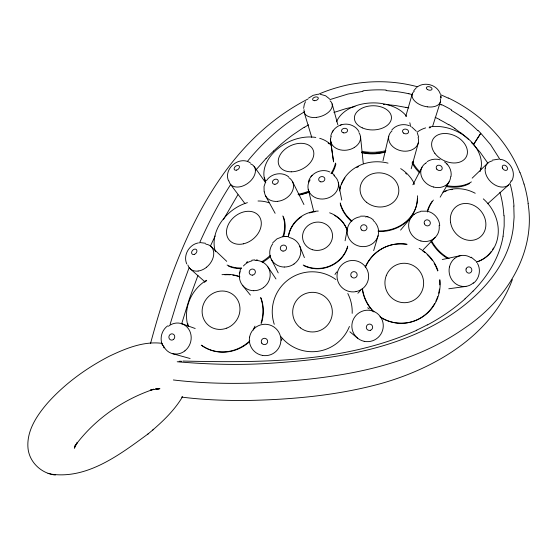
<?xml version="1.0" encoding="UTF-8"?>
<svg xmlns="http://www.w3.org/2000/svg" width="557" height="557" viewBox="0 0 557 557"><rect width="100%" height="100%" fill="white"/><g stroke="black" fill="none" stroke-linecap="round" stroke-linejoin="round"><path stroke-width="0.84" d="M303.628 108.337L304.303 104.368L305.508 101.708M75.299 445.029L75.056 446.7L75.766 444.416L74.332 448.218L77.263 442.537L75.216 445.579C94.572 419.358 122.986 399.522 153.823 389.211L150.543 390.011L159.922 388.709L155.946 388.73L158.341 389.002L155.911 388.473M450.989 176.673C451.999 171.055 449.255 165.123 444.57 161.948M503.068 236.189L504.169 226.045L504.176 215.747M345.089 240.777L347.345 228.983M239.273 273.327L239.573 271.837M383.014 160.708L388.716 136.2M330.747 136.152C331.784 131.027 335.732 126.641 340.696 125.033M150.536 343.481C175.775 249.439 216.791 145.857 307.896 99.042M411.191 168.743L418.349 142.822M170.115 324.292L179.305 294.409L189.171 267.513M405.761 116.357L412.243 93.966M181.659 323.854L189.603 298.211L197.944 275.478M373.663 250.636L378.14 235.674M432.615 126.342L440.392 101.861M308.313 182.048C310.548 173.088 321.549 167.956 329.848 171.981M512.363 279.572C491.706 335.46 435.114 368.407 380.313 383.738C336.943 395.533 291.847 399.585 247.03 400.49C225.167 400.622 203.242 399.87 181.547 397.071M239.99 270.479L240.554 269.115M199.552 242.936C208.506 222.911 218.511 203.312 230.438 184.889M210.455 245.999L215.127 235.994M265.445 182.334L264.032 186.498L264.129 191.845M511.625 181.143C516.624 172.552 510.233 160.848 500.673 159.351M412.876 184.764L422.053 167.149M223.343 219.695L237.86 194.797M440.162 197.178L449.137 181.805M182.612 396.598C174.975 409.562 164.064 420.215 152.771 430.004M473.394 144.597L480.726 133.179L478.129 130.505M333.358 130.345L332.237 132.079M413.774 90.659L416.49 87.574M266.42 180.719C270.994 173.471 281.939 171.368 288.665 176.854M282.302 236.781L276.947 238.89L272.728 242.803M255.774 170.115L266.037 158.515M247.677 161.084C263.621 141.506 282.81 124.462 304.658 111.741M400.58 230.111L411.908 216.485M250.302 162.846C239.238 155.473 223.211 168.653 228.551 180.907M310.938 176.799L311.321 176.353M311.823 175.768L312.171 175.371M391.815 129.997C395.936 124.963 403.4 123.313 409.374 125.75M473.137 291.144C483.051 280.909 491.608 269.184 497.227 256.039A110.286 99.752 8.2 0 0 500.743 246.243A103.734 93.841 9.5 0 0 503.11 236.196M423.243 249.689L435.135 237.547M472.169 178.149L487.744 163.124M273.543 151.024L281.41 143.936A207.385 189.958 9.2 0 1 292.481 135.142L304.199 127.198M487.674 203.765L508.562 185.001M465.06 298.9C453.614 309.107 440.831 317.782 427.31 324.996M473.415 283.248C479.347 278.758 481.171 269.915 477.495 263.44M52.1 474.265C88.103 479.027 120.751 453.941 148.197 433.833M147.577 434.356L153.662 429.259M308.481 98.164L313.09 95.351L317.803 94.244M167.643 325.88C161.753 330.05 159.399 338.496 162.491 345.062M417.158 87.038C424.699 81.308 437.322 84.831 440.302 93.973M246.361 262.41L247.593 261.706M427.219 161.558C430.979 159.177 435.748 158.536 440.016 159.789M416.761 330.266C343.606 362.92 261.609 362.802 182.995 361.061M318.36 94.3C349.246 80.856 384.525 78.001 417.096 86.662M308.467 192.339L299.053 194.887M333.915 112.479L346.022 108.594L355.004 106.526M329.793 99.64L347.951 94.042L362.997 91.341M492.353 160.138L498.689 159.128M341.615 124.747C348.069 122.763 355.763 125.604 358.959 131.661M340.438 125.116L341.782 124.698M385.333 152.033C377.723 154.268 369.535 154.449 361.806 152.702M198.473 242.887C189.262 244.405 182.877 255.224 186.741 263.907M442.279 259.527L460.82 255.572M251.896 260.203L254.841 259.875M420.862 211.2L427.003 211.187M448.775 288.777L465.951 286.416M360.637 216.151L365.141 216.137M283.708 236.565L285.4 236.488M179.208 361.347L181.519 361.326L179.145 361.326M200.395 242.615L205.589 243.284M286.542 236.53L288.338 236.746M285.17 236.481L286.82 236.537M383.327 104.389L384.748 104.451M386.064 90.582L397.538 91.717A135.295 122.728 1.9 0 1 408.942 93.764M386.168 104.549L395.393 105.51L405.969 107.431M177.21 361.758C207.865 364.369 238.695 365.343 269.414 363.303C328.929 359.516 390.513 351.23 442.634 320.191A205.129 182.612 -2.4 0 0 452.897 313.598C474.258 298.998 493.537 280.164 504.795 256.575A119.658 108.002 7.5 0 0 511.145 239.044A116.232 104.841 6.7 0 0 513.22 228.14L514.104 217.133L513.798 206.069M320.296 94.286L325.587 95.769L329.389 98.756M173.366 379.965C206.654 383.94 240.325 384.107 273.759 382.109C340.125 377.806 409.492 367.014 465.039 327.788C505.283 300.947 536.196 253.31 528.05 203.521M256.248 259.924L257.752 260.126M162.157 343.356C143.692 340.947 125.61 348.48 109.269 356.25C86.231 368.184 64.814 383.703 47.498 403.115C36.699 415.703 26.283 431.202 28.038 448.58C29.57 462.505 41.594 473.568 55.359 475.037M408.942 93.778L412.688 94.662M48.02 473.297L51.425 474.104M172.308 353.604L190.118 358.52M368.031 216.833L366.562 216.408L370.753 218.045L373.225 219.75M428.389 211.514C434.599 213.234 439.327 219.033 439.738 225.467M181.561 323.61L195.18 328.498M439.396 104.02L441.457 104.967M435.128 117.325L439.619 119.49M448.288 97.962C480.162 113.064 507.023 139.682 519.98 172.733M471.215 257.188L475.908 261.073M411.588 126.822L416.344 131.257M461.001 116.274L467.024 120.702M454.867 128.604L460.528 132.789M332.16 173.234L334.611 175.323M349.873 331.784L357.768 338.364M190.153 268.773L204.913 281.807M210.811 246.271L226.727 261.351M471.445 142.571L472.907 144.089M447.654 164.761L446.491 163.521M242.42 285.233L250.365 295.057M230.375 184.214L244.913 203.514M254.103 166.39L265.522 182.536M267.973 266.956L275.959 278.939M163.298 346.719L164.113 347.951M487.828 163.159L480.392 152.569L473.506 144.709L480.844 133.304L490.606 144.709L500.179 159.762M265.626 196.022L275.137 213.303M271.196 259.089L278.222 272.888M292.502 181.561L303.948 204.558M417.325 132.998L418.655 137.14M161.962 343.753L162.651 345.472M299.854 246.319L304.401 257.599M304.199 112.382L311.732 137.314M332.132 103.894L337.827 124.691M308.209 189.317L313.654 211.089M409.82 122.756L410.119 124.002A37.528 24.696 -1 0 1 410.425 126.536M338.357 182.647L341.768 200.088M333.504 161.439L330.593 140.81L333.566 161.885M360.567 137.008L363.268 163.473M491.316 251.43A39.046 33.97 52.8 0 1 476.388 262.18M447.856 258.594A39.046 33.97 52.8 0 1 430.944 241.216M427.344 210.978A39.046 33.97 52.8 0 1 432.162 201.349M444.033 191.838A39.046 33.97 52.8 0 1 446.296 190.94M451.045 189.686A39.046 33.97 52.8 0 1 452.674 189.436M493.516 247.983A39.046 33.97 52.8 0 1 492.687 249.397M483.302 198.877A39.101 34.005 52.8 0 1 498.069 234.991A39.101 34.005 52.8 0 1 476.479 261.964M449.088 258.545A39.101 34.005 52.8 0 1 431.494 240.721M427.511 211.994A39.101 34.005 52.8 0 1 433.388 200.054M443.01 192.137A39.101 34.005 52.8 0 1 475.225 193.265M473.422 282.803A15.61 14.524 79.1 0 1 460.361 286.013A15.652 14.566 79.1 0 1 449.457 266.9M449.492 266.914A15.819 14.719 79.1 0 1 454.554 258.504M454.575 258.532A15.582 14.496 79.1 0 1 471.166 257.8M385.166 151.873A37.493 24.696 -1 0 1 361.597 152.319M385.89 150.648A37.528 24.696 -1 0 1 361.98 151.337M336.567 121.823A37.528 24.696 -1 0 1 369.117 103.059A37.528 24.696 -1 0 1 406.638 116.427M168.409 326.256A15.666 14.385 -70.4 0 1 188.649 329.062A15.666 14.385 -70.4 0 1 184.868 350.854M175.789 354.12A15.707 14.419 -70.4 0 1 163.264 345.284M184.91 350.868A15.875 14.573 -70.4 0 1 175.789 354.078M240.394 270.994A15.687 14.816 -36.3 0 0 239.447 275.304A15.728 14.851 -36.3 0 0 253.741 290.719M243.423 265.974A15.687 14.816 -36.3 0 1 251.903 260.857M254.995 260.425A15.687 14.816 -36.3 0 1 267.061 265.759A15.659 14.788 -36.3 0 1 263.405 287.593M263.419 287.621A15.895 15.011 -36.3 0 1 253.741 290.684M511.11 180.705A15.074 10.868 45.1 0 1 496.677 185.808A15.116 10.896 45.1 0 1 485.217 168.137M492.082 160.98A15.074 10.868 45.1 0 0 489.06 162.143A15.276 11.015 45.1 0 0 485.244 168.151M253.407 330.057A14.962 14.865 26.1 0 1 255.002 326.137M282.127 338.384A14.962 14.865 26.1 0 1 281.327 340.348M262.382 355.401A15.784 15.673 26.3 0 0 277.337 330.099A15.756 15.645 26.3 0 0 254.542 328.289M262.382 355.387A15.826 15.714 26.3 0 1 249.55 337.138M249.592 337.145A16 15.881 26.2 0 1 254.514 328.261M418.105 137.537A15.116 11.676 12 0 1 412.786 149.415A15.345 11.85 12 0 1 403.519 151.142A15.185 11.725 12 0 1 388.577 137.941A15.116 11.676 12 0 1 391.975 130.944M469.711 183.448A38.029 27.585 26.5 0 1 446.025 186.511M419.651 172.942A38.029 27.585 26.5 0 1 412.02 162.874M429.085 127.859A38.029 27.585 26.5 0 1 430.631 127.63M480.67 168.089A38.029 27.585 26.5 0 1 480.426 169.405M471.382 181.902A38.071 27.599 26.5 0 1 446.164 185.578M419.999 171.96A38.071 27.599 26.5 0 1 412.57 162.184M417.123 132.183A38.071 27.599 26.5 0 1 425.625 127.894M429.322 127.003A38.071 27.599 26.5 0 1 468.451 139.013A38.071 27.599 26.5 0 1 480.05 171.598M375.341 222.682A15.735 14.983 10.1 0 1 376.205 239.844A15.735 14.983 10.1 0 1 359.641 246.271A15.777 15.025 10.1 0 1 347.471 228.231M347.505 228.238A15.951 15.185 10.1 0 1 352.734 219.994A15.707 14.955 10.1 0 1 360.114 216.819M365.343 216.847A15.707 14.955 10.1 0 1 366.123 216.993M373.162 220.447A15.707 14.955 10.1 0 1 374.84 222.083M260.989 297.96A39.624 37.27 -51.7 0 1 261.456 323.199M249.64 341.629A39.624 37.27 -51.7 0 1 201.899 345.535M188.377 326.172A39.624 37.27 -51.7 0 1 187.737 323.547M204.391 282.232A39.624 37.27 -51.7 0 1 206.703 280.693M224.777 274.803A39.624 37.27 -51.7 0 1 230.166 274.81M232.84 275.109A39.624 37.27 -51.7 0 1 239.942 276.913M260.579 297.459A39.679 37.319 -51.7 0 1 261.024 323.192M249.815 340.863A39.679 37.319 -51.7 0 1 201.258 345.124M188.141 326.583A39.679 37.319 -51.7 0 1 206.396 280.282M221.992 274.692A39.679 37.319 -51.7 0 1 239.573 276.557M283.422 216.875A38.614 29.535 -39.3 0 1 283.562 236.788M270.417 256.554A38.614 29.535 -39.3 0 1 262.486 262.382M241.453 268.669A38.614 29.535 -39.3 0 1 228.537 266.128M282.803 215.949A38.663 29.549 -39.3 0 1 282.712 236.941M270.368 255.364A38.663 29.549 -39.3 0 1 261.658 261.825M241.675 267.959A38.663 29.549 -39.3 0 1 227.103 265.048M215.468 251.764A38.663 29.549 -39.3 0 1 247.399 202.651M258.023 200.993A38.663 29.549 -39.3 0 1 269.003 202.79M333.81 175.504A15.387 13.11 -14 0 1 332 196.015A15.624 13.305 -14 0 1 322.419 199.044A15.457 13.166 -14 0 1 307.965 185.996A15.387 13.11 -14 0 1 310.131 179.862M358.938 132.643A15.06 11.425 -8.7 0 1 354.245 147.528M330.621 139.069A15.06 11.425 -8.7 0 1 331.248 136.291M330.573 139.062A15.13 11.474 -8.7 0 0 344.846 150.293A15.29 11.6 -8.7 0 0 354.266 147.549M288.846 177.69A15.234 11.962 -28.4 0 1 290.677 179.131A15.206 11.941 -28.4 0 1 286.911 197.707A15.436 12.122 -28.4 0 1 277.692 201.328M277.692 201.356A15.276 11.996 -28.4 0 1 264.443 191.928M205.853 244.154A15.241 11.161 -47.3 0 1 213.742 253.108A15.241 11.161 -47.3 0 1 206.633 267.165M198.125 271.071A15.283 11.196 -47.3 0 1 187.841 264.958M206.668 267.172A15.443 11.314 -47.3 0 1 198.132 271.036M439.132 225.411A15.666 14.628 37.4 0 1 420.925 241M420.932 240.986A15.707 14.67 37.4 0 1 408.956 222.452A15.881 14.83 37.5 0 1 414.053 214.431M414.074 214.459A15.638 14.607 37.4 0 1 420.514 211.681M450.62 176.847A15.387 12.79 26 0 1 433.381 186.992M433.388 186.985A15.429 12.825 26 0 1 420.932 170.198A15.596 12.964 26 0 1 425.534 163.271M425.555 163.298A15.359 12.769 26 0 1 426.669 162.609M367.676 307.77A14.983 14.816 -49 0 1 369.375 309.024M417.332 198.981A39.164 34.457 7.7 0 1 378.154 231.559M351.265 221.192A39.164 34.457 7.7 0 1 340.236 203.876M339.916 189.199A39.164 34.457 7.7 0 1 340.55 186.825M341.378 184.513A39.164 34.457 7.7 0 1 344.936 177.996M356.842 167.504A39.164 34.457 7.7 0 1 358.604 166.599M405.628 173.206A39.164 34.457 7.7 0 1 406.596 174.104M413.412 182.988A39.164 34.457 7.7 0 1 414.178 184.499M417.472 195.772A39.213 34.499 7.7 0 1 378.126 230.904M351.975 221.059A39.213 34.499 7.7 0 1 340.23 202.894M339.547 190.912A39.213 34.499 7.7 0 1 388.02 163.138M400.678 168.611A39.213 34.499 7.7 0 1 414.248 183.587M347.665 246.869A30.405 28.574 -13.4 0 1 304.025 265.724M288.401 236.948A30.405 28.574 -13.4 0 1 301.769 216.603M309.504 212.955A30.405 28.574 -13.4 0 1 315.095 211.716M334.297 215.28A30.405 28.574 -13.4 0 1 347.088 230.041M347.714 246.124A30.44 28.602 -13.4 0 1 303.217 265.014M288.289 236.565A30.44 28.602 -13.4 0 1 318.284 211.047M329.64 212.809A30.44 28.602 -13.4 0 1 347.22 230.18M414.227 91.264A14.586 8.48 15.1 0 0 412.062 96.041A14.559 8.466 15.1 0 0 427.289 106.812M440.315 98.868A14.559 8.466 15.1 0 1 435.866 106.088A14.781 8.592 15.1 0 1 427.31 106.84M272.798 243.743A15.673 14.747 -24.9 0 0 269.762 251.806A15.714 14.788 -24.9 0 0 284.258 267.054M289.146 237.484A15.673 14.747 -24.9 0 1 297.563 242.476A15.645 14.719 -24.9 0 1 293.992 263.997M294.005 264.018A15.888 14.942 -24.9 0 1 284.258 267.019M250.559 163.876A14.781 9.88 -36.6 0 1 248.436 182.828A15.004 10.026 -36.6 0 1 239.879 186.825A14.844 9.922 -36.6 0 1 228.997 180.948M434.571 303.656A39.735 38.948 78.5 0 1 381.336 317.81M373.566 311.753A39.735 38.948 78.5 0 1 362.168 288.568M365.225 267.047A39.735 38.948 78.5 0 1 406.805 244.391M422.805 250.97A39.735 38.948 78.5 0 1 425.033 252.669M427.142 254.521A39.735 38.948 78.5 0 1 432.225 260.335M434.147 263.28A39.735 38.948 78.5 0 1 437.663 270.967M439.584 279.92A39.735 38.948 78.5 0 1 439.765 284.857M439.438 289.076A39.735 38.948 78.5 0 1 438.679 293.226M437.711 296.609A39.735 38.948 78.5 0 1 435.866 301.17M439.981 279.865A39.791 39.004 78.5 0 1 421.482 317.608A39.791 39.004 78.5 0 1 379.937 316.724M373.998 311.871A39.791 39.004 78.5 0 1 362.482 288.714M365.469 267.075A39.791 39.004 78.5 0 1 407.042 244.258M419.163 248.387A39.791 39.004 78.5 0 1 437.969 270.625M524.074 184.026A156.747 141.52 2.6 0 1 528.203 203.507M520.092 172.691A156.545 141.694 0 0 1 523.991 184.047M440.622 94.732A156.837 142.717 2.2 0 1 448.19 98.129M499.956 192.269A132.657 120.068 1.3 0 1 503.876 215.761M473.046 291.074A167.184 148.628 -2.6 0 1 464.963 298.817M427.226 324.863A214.201 190.313 -3.3 0 1 416.685 330.127M266.072 158.536A230.612 211.472 11.4 0 1 273.571 151.051M304.338 127.393A179.737 165.137 8.5 0 1 308.564 124.838M406.004 107.285A133.165 121.802 1.6 0 1 408.803 107.933M439.522 119.644A126.453 114.303 2.7 0 1 448.796 124.838M448.984 124.587A126.899 115.25 1.8 0 1 454.951 128.5M460.66 132.65A115.605 102.968 5.4 0 1 468.597 139.508M510.268 184.36A140.643 127.003 -0.1 0 1 513.986 206.055M466.794 120.939A123.807 109.68 5.9 0 1 477.878 130.7M451.323 110.363A137.426 124.35 1.9 0 1 460.89 116.413M441.638 104.646A135.838 122.825 2 0 1 451.636 109.91M362.906 90.819A116.204 103.407 2 0 1 386.098 90.032M413.357 162.581A32.424 23.512 26.6 0 1 412.897 161.3M380.034 152.486A18.499 12.338 -0.9 0 1 365.218 152.597M335.892 163.925A37.848 26.604 -25.4 0 1 331.847 173.68M309.574 191.887A37.848 26.604 -25.4 0 1 299.144 195.054M265.78 182.236A37.848 26.604 -25.4 0 1 264.484 177.328M328.143 143.086A37.848 26.604 -25.4 0 1 329.201 143.894M335.495 163.062A37.89 26.604 -25.4 0 1 330.969 173.519M308.439 191.281A37.89 26.604 -25.4 0 1 298.023 194.282M265.654 182.083A37.89 26.604 -25.4 0 1 276.265 150.014A37.89 26.604 -25.4 0 1 315.819 137.44M319.676 138.303A37.89 26.604 -25.4 0 1 331.756 145.899M316.543 117.381A14.614 8.842 -17.5 0 1 304.08 109.659M316.543 117.36A14.767 8.933 -17.5 0 0 325.587 114.31A14.552 8.801 -17.5 0 0 330.099 100.866M360.651 290.058A15.011 14.879 29.9 0 1 357.845 293.233M334.98 274.524A15.011 14.879 29.9 0 1 336.825 271.927M349.42 326.444A39.986 39.958 2.6 0 1 280.986 336.7M274.26 324.299A39.986 39.958 2.6 0 1 335.941 279.586M347.805 293.525A39.986 39.958 2.6 0 1 352.184 313.361M440.97 97.969L440.796 95.957L440.97 97.969M450.522 222.264A19.37 16.801 52.7 0 0 479.264 237.755A19.37 16.801 52.7 0 0 474.501 205.763A19.37 16.801 52.7 0 0 450.522 222.264M466.098 268.94A3.168 2.945 79.1 0 0 469.481 273.132A3.168 2.945 79.1 0 0 471.104 267.994A3.168 2.945 79.1 0 0 466.098 268.94M362.28 127.866A18.541 12.094 -1.1 0 0 391.39 118.704A18.541 12.094 -1.1 0 0 365.093 106.972A18.541 12.094 -1.1 0 0 362.28 127.866M173.603 339.359A3.175 2.91 -70.3 0 0 172.942 333.998A3.175 2.91 -70.3 0 0 168.896 337.549A3.175 2.91 -70.3 0 0 173.603 339.359M252.502 275.137A3.182 3.001 -36.3 0 0 254.869 270.249A3.182 3.001 -36.3 0 0 249.48 270.911A3.182 3.001 -36.3 0 0 252.502 275.137M502.456 168.012A3.05 2.186 45 0 0 507.023 169.948A3.05 2.186 45 0 0 505.157 165.366A3.05 2.186 45 0 0 502.456 168.012M261.769 343.154A3.203 3.182 26.3 0 0 267.304 342.952A3.203 3.182 26.3 0 0 264.331 338.28A3.203 3.182 26.3 0 0 261.769 343.154M403.553 133.081A3.064 2.353 11.9 0 0 408.539 132.19A3.064 2.353 11.9 0 0 404.591 129.133A3.064 2.353 11.9 0 0 403.553 133.081M434.864 153.307A18.834 13.556 26.4 0 0 465.77 157.694A18.834 13.556 26.4 0 0 447.96 133.701A18.834 13.556 26.4 0 0 434.864 153.307M361.702 230.013A3.189 3.036 10 0 0 366.945 228.461A3.189 3.036 10 0 0 362.837 224.875A3.189 3.036 10 0 0 361.702 230.013M226.796 328.122A19.669 18.465 -51.6 0 0 233.801 295.245A19.669 18.465 -51.6 0 0 202.546 307.262A19.669 18.465 -51.6 0 0 226.796 328.122M243.506 243.813A19.119 14.517 -39.3 0 0 259.172 216.318A19.119 14.517 -39.3 0 0 229.011 223.246A19.119 14.517 -39.3 0 0 243.506 243.813M320.79 181.84A3.126 2.653 -14.1 0 0 324.801 178.491A3.126 2.653 -14.1 0 0 319.704 177.377A3.126 2.653 -14.1 0 0 320.79 181.84M343.328 132.81A3.05 2.305 -8.8 0 0 347.575 130.164A3.05 2.305 -8.8 0 0 342.764 128.862A3.05 2.305 -8.8 0 0 343.328 132.81M274.907 184.297A3.084 2.409 -28.4 0 0 278.089 180.315A3.084 2.409 -28.4 0 0 273.048 180.565A3.084 2.409 -28.4 0 0 274.907 184.297M194.532 254.319A3.084 2.242 -47.3 0 0 196.419 249.62A3.084 2.242 -47.3 0 0 191.831 251.52A3.084 2.242 -47.3 0 0 194.532 254.319M424.385 223.83A3.175 2.966 37.4 0 0 429.705 224.889A3.175 2.966 37.4 0 0 427.672 219.883A3.175 2.966 37.4 0 0 424.385 223.83M436.792 169.154A3.119 2.583 25.9 0 0 441.986 169.307A3.119 2.583 25.9 0 0 438.874 165.192A3.119 2.583 25.9 0 0 436.792 169.154M364.194 341.33A15.805 15.617 -48.8 0 0 380.146 316.369A15.777 15.589 -48.8 0 0 357.538 313.967A16.021 15.826 -48.8 0 0 352.212 322.726A15.847 15.659 -48.8 0 0 364.194 341.316M370.328 330.322A3.21 3.168 -48.7 0 0 371.707 324.954A3.21 3.168 -48.7 0 0 366.395 326.499A3.21 3.168 -48.7 0 0 370.328 330.322M366.541 202.282A19.425 17.044 7.6 0 0 398.422 193.961A19.425 17.044 7.6 0 0 373.357 173.526A19.425 17.044 7.6 0 0 366.541 202.282M312.519 249.738A15.046 14.12 -13.5 0 0 332.285 233.286A15.046 14.12 -13.5 0 0 307.812 225.731A15.046 14.12 -13.5 0 0 312.519 249.738M427.337 89.44A2.945 1.692 15 0 0 432.016 89.224A2.945 1.692 15 0 0 428.187 86.634A2.945 1.692 15 0 0 427.337 89.44M283.026 251.103A3.175 2.987 -25 0 0 286.333 246.793A3.175 2.987 -25 0 0 280.93 246.375A3.175 2.987 -25 0 0 283.026 251.103M236.572 170.129A2.994 1.984 -36.7 0 0 239.211 166.083A2.994 1.984 -36.7 0 0 234.588 167.323A2.994 1.984 -36.7 0 0 236.572 170.129M386.321 275.485A19.732 19.335 78.5 0 0 407.007 302.528A19.732 19.335 78.5 0 0 419.512 270.939A19.732 19.335 78.5 0 0 386.321 275.485M291.248 171.814A18.722 13.041 -25.4 0 0 313.278 150.327A18.722 13.041 -25.4 0 0 283.555 150.522A18.722 13.041 -25.4 0 0 291.248 171.814M314.399 100.692A2.945 1.762 -17.6 0 0 318.277 97.976A2.945 1.762 -17.6 0 0 313.682 97.719A2.945 1.762 -17.6 0 0 314.399 100.692M356.111 291.596A15.833 15.687 29.4 0 0 365.51 266.914A15.805 15.659 29.4 0 0 342.806 263.962A16.049 15.895 29.4 0 0 337.403 272.561A15.833 15.687 29.4 0 0 356.111 291.596M351.182 276.376A3.21 3.182 29.3 0 0 356.738 276.446A3.21 3.182 29.3 0 0 353.98 271.628A3.21 3.182 29.3 0 0 351.182 276.376M300.467 327.892A19.836 19.822 2.7 0 0 332.181 314.705A19.836 19.822 2.7 0 0 304.888 293.845A19.836 19.822 2.7 0 0 300.467 327.892"/></g></svg>
